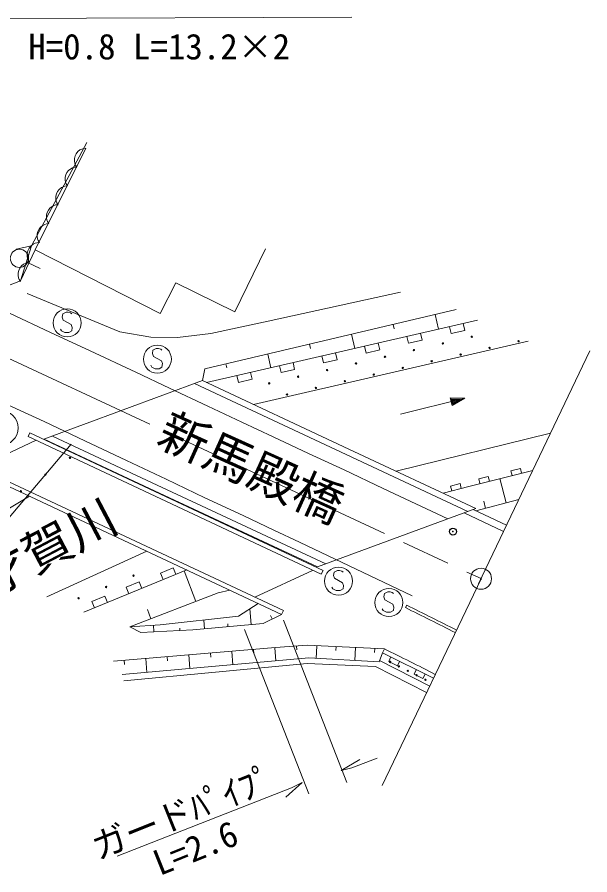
# Model space of a CAD drawing. Units: millimetres, scale not verified. Extents: x 40000 to 680000, y 20000 to 380000.
# Drawn here: x 321516 to 362434, y 238537 to 299761 of the extents above; entities that cross this region are included whole.
import ezdxf
from ezdxf.enums import TextEntityAlignment as Align

# ---------------------------------------------------------------- set-up
doc = ezdxf.new("R2010")
doc.units = ezdxf.units.MM
doc.header["$LTSCALE"] = 1000
doc.header["$PDMODE"] = 32
doc.header["$PDSIZE"] = 500
doc.linetypes.add('CHAIN', pattern=[18.5, 12, -1.5, 3.5, -1.5])
for name, color, linetype, lineweight in [('M-BGD', 7, 'Continuous', 13), ('M-BGD-EXST', 7, 'Continuous', 13), ('M-BMK', 2, 'CHAIN', 13), ('M-BMK-OTRS', 5, 'Continuous', 13), ('M-BMK-SRVR', 3, 'Continuous', 13), ('M-STR-HTXT', 7, 'Continuous', 13), ('M-STR-STR1', 1, 'Continuous', 13), ('M-STR-STRC', 7, 'Continuous', 13)]:
    doc.layers.add(name, color=color, linetype=linetype, lineweight=lineweight)
doc.layers.add('M-OTRS', color=6, linetype='Continuous')
doc.styles.add('ＭＳ ゴシック', font='')
doc.styles.get('ＭＳ ゴシック').set_extended_font_data('MS Gothic')

msp = doc.modelspace()

# ---------------------------------------------------------------- linework, layer by layer
at = {"layer": 'M-BGD'}
for p, q in [((322541, 283430), (326504, 290815)), ((326433, 290404), (322815, 283153)), ((326004, 290281), (325844, 290160)), ((326138, 290349), (326004, 290281)), ((326259, 290390), (326138, 290349)), ((326433, 290404), (326259, 290390)), ((325658, 289850), (325605, 289675)), ((325605, 289675), (325606, 289474)), ((325737, 290012), (325658, 289850)), ((325844, 290160), (325737, 290012)), ((325475, 289004), (325341, 288936)), ((325595, 289045), (325475, 289004)), ((325770, 289059), (325595, 289045)), ((325606, 289474), (325634, 289327)), ((325634, 289327), (325675, 289206)), ((325675, 289206), (325770, 289059)), ((324994, 288505), (324942, 288330)), ((325074, 288666), (324994, 288505)), ((325181, 288814), (325074, 288666)), ((325341, 288936), (325181, 288814)), ((324942, 288330), (324943, 288129)), ((324943, 288129), (324970, 287981)), ((324970, 287981), (325011, 287861)), ((325011, 287861), (325106, 287714)), ((324331, 287159), (324278, 286985)), ((324411, 287321), (324331, 287159)), ((324517, 287469), (324411, 287321)), ((324677, 287591), (324517, 287469)), ((324811, 287658), (324677, 287591)), ((324932, 287699), (324811, 287658)), ((325106, 287714), (324932, 287699)), ((324278, 286985), (324279, 286783)), ((324279, 286783), (324307, 286636)), ((324307, 286636), (324348, 286515)), ((323747, 285976), (323668, 285814)), ((323854, 286124), (323747, 285976)), ((324014, 286245), (323854, 286124)), ((324148, 286313), (324014, 286245)), ((324268, 286354), (324148, 286313)), ((324443, 286368), (324268, 286354)), ((324348, 286515), (324443, 286368)), ((323668, 285814), (323615, 285639)), ((323615, 285639), (323616, 285438)), ((323616, 285438), (323644, 285291)), ((323190, 284778), (323084, 284630)), ((323351, 284900), (323190, 284778)), ((323484, 284968), (323351, 284900)), ((323605, 285009), (323484, 284968)), ((323779, 285023), (323605, 285009)), ((323644, 285291), (323685, 285170)), ((323685, 285170), (323779, 285023)), ((323004, 284469), (322952, 284294)), ((322952, 284294), (322953, 284093)), ((322953, 284093), (322980, 283945)), ((323084, 284630), (323004, 284469)), ((322659, 283546), (322488, 283417)), ((322801, 283619), (322659, 283546)), ((322930, 283662), (322801, 283619)), ((323116, 283678), (322930, 283662)), ((322980, 283945), (323021, 283825)), ((323021, 283825), (323116, 283678)), ((322541, 283430), (321450, 283199)), ((321762, 280933), (322541, 283430)), ((321762, 280933), (322815, 283153)), ((322289, 283086), (322233, 282900)), ((322233, 282900), (322234, 282685)), ((322374, 283259), (322289, 283086)), ((322488, 283417), (322374, 283259)), ((322815, 283153), (331732, 278608)), ((339256, 283232), (337065, 278737)), ((322234, 282685), (322264, 282528)), ((322408, 282243), (322234, 282228)), ((322260, 282255), (323154, 281808)), ((322264, 282528), (322307, 282400)), ((322307, 282400), (322408, 282243)), ((321633, 281688), (321581, 281514)), ((321713, 281850), (321633, 281688)), ((321819, 281998), (321713, 281850)), ((321980, 282120), (321819, 281998)), ((322113, 282187), (321980, 282120)), ((322234, 282228), (322113, 282187)), ((321581, 281514), (321582, 281312)), ((321582, 281312), (321609, 281165)), ((321609, 281165), (321650, 281044)), ((321650, 281044), (321745, 280897)), ((321762, 280933), (320030, 280279)), ((331732, 278608), (332846, 280794)), ((337065, 278737), (332846, 280794)), ((322240, 280036), (328841, 277309)), ((339447, 278053), (348899, 280130)), ((323892, 277259), (320971, 278633)), ((334931, 274650), (352875, 278890)), ((335048, 273681), (354412, 278128)), ((335364, 277174), (339447, 278053)), ((351379, 278537), (351627, 277489)), ((348389, 277830), (348462, 277521)), ((352406, 277667), (352518, 277180)), ((352518, 277180), (353492, 277404)), ((353492, 277404), (353381, 277891)), ((326743, 275935), (323892, 277259)), ((328841, 277309), (331060, 276923)), ((331060, 276923), (332977, 276891)), ((332977, 276891), (335364, 277174)), ((345398, 277123), (345637, 276113)), ((349368, 276970), (349480, 276483)), ((350455, 276706), (350343, 277194)), ((338398, 272117), (358024, 276636)), ((342407, 276416), (342478, 276119)), ((346331, 276272), (346443, 275785)), ((347417, 276009), (347306, 276496)), ((349480, 276483), (350455, 276706)), ((329997, 274415), (326743, 275935)), ((339417, 275710), (339646, 274737)), ((343293, 275575), (343405, 275087)), ((344380, 275311), (344268, 275799)), ((346443, 275785), (347417, 276009)), ((336426, 275003), (336493, 274717)), ((341342, 274614), (341231, 275101)), ((343405, 275087), (344380, 275311)), ((332409, 273286), (329997, 274415)), ((334931, 274650), (334759, 273817)), ((338305, 273916), (338193, 274403)), ((340256, 274877), (340368, 274390)), ((340368, 274390), (341342, 274614)), ((337218, 274180), (337330, 273692)), ((337330, 273692), (338305, 273916)), ((335146, 271992), (332409, 273286)), ((353496, 272563), (348895, 271413)), ((352594, 272049), (352458, 272592)), ((352458, 272592), (353496, 272563)), ((352613, 272136), (352516, 272524)), ((352516, 272524), (353224, 272495)), ((352633, 272223), (352574, 272456)), ((352574, 272456), (353069, 272456)), ((353496, 272563), (352594, 272049)), ((353224, 272495), (352613, 272136)), ((353069, 272456), (352633, 272223)), ((320598, 272199), (323449, 270897)), ((337566, 270841), (335146, 271992)), ((352633, 272388), (352836, 272398)), ((352652, 272311), (352633, 272388)), ((352836, 272398), (352652, 272311)), ((323449, 270897), (326345, 269512)), ((339804, 269798), (337566, 270841)), ((348592, 267349), (359623, 270057)), ((326345, 269512), (329324, 268104)), ((342338, 268620), (339804, 269798)), ((344879, 267452), (342338, 268620)), ((329324, 268104), (332161, 266773)), ((357467, 267550), (356788, 267380)), ((357552, 267210), (357467, 267550)), ((347666, 266122), (344879, 267452)), ((353778, 266267), (358357, 267411)), ((355177, 266978), (354498, 266808)), ((355262, 266638), (355177, 266978)), ((356788, 267380), (356873, 267040)), ((332161, 266773), (334937, 265460)), ((353159, 266464), (352483, 266282)), ((353250, 266125), (353159, 266464)), ((354498, 266808), (354583, 266468)), ((356447, 265092), (356001, 266823)), ((350003, 265009), (347666, 266122)), ((353778, 266267), (351949, 265779)), ((352483, 266282), (352574, 265944)), ((320505, 264418), (322400, 265568)), ((334937, 265460), (337656, 264181)), ((354294, 264512), (357366, 265340)), ((354983, 264698), (354849, 265220)), ((352276, 263940), (350003, 265009)), ((354087, 264608), (356487, 263502)), ((337656, 264181), (339866, 263145)), ((353457, 264375), (356225, 263073)), ((339866, 263145), (341690, 262285)), ((356225, 263073), (356272, 263051)), ((341690, 262285), (349733, 258452)), ((323637, 258383), (330790, 261640)), ((326275, 257284), (333628, 260310)), ((332674, 260459), (331750, 260078)), ((332865, 259996), (332674, 260459)), ((334278, 258061), (333459, 260241)), ((331750, 260078), (331940, 259616)), ((330224, 259450), (329299, 259069)), ((329299, 259069), (329489, 258607)), ((330414, 258988), (330224, 259450)), ((327773, 258441), (326848, 258060)), ((327963, 257979), (327773, 258441)), ((329568, 256248), (335888, 258666)), ((335888, 258666), (336708, 258868)), ((326848, 258060), (327038, 257598)), ((337325, 257007), (338732, 257914)), ((331069, 256822), (330824, 257476)), ((338247, 256396), (338146, 257537)), ((331734, 256378), (337325, 257007)), ((334903, 256100), (334847, 256728)), ((340412, 257133), (339083, 256470)), ((339748, 256802), (339623, 257052)), ((329568, 256248), (331734, 256378)), ((330346, 255841), (329568, 256248)), ((334067, 256026), (330346, 255841)), ((331276, 255887), (331253, 256349)), ((333136, 255979), (333128, 256145)), ((339083, 256470), (334067, 256026)), ((336575, 256248), (336557, 256448)), ((328399, 253796), (339980, 254757)), ((339933, 254738), (340009, 253814)), ((339980, 254757), (342240, 254926)), ((341471, 254863), (341493, 254590)), ((342240, 254926), (347758, 254667)), ((342930, 254894), (342887, 253992)), ((344309, 254829), (344296, 254555)), ((345689, 254764), (345645, 253837)), ((347068, 254699), (347055, 254417)), ((332244, 254110), (332268, 253816)), ((333782, 254236), (333861, 253267)), ((335319, 254361), (335343, 254074)), ((336857, 254487), (336935, 253540)), ((338395, 254612), (338418, 254332)), ((347620, 254388), (347381, 253740)), ((347758, 254667), (347620, 254388)), ((351258, 252569), (347620, 254388)), ((348216, 254090), (348060, 253777)), ((342353, 254022), (329020, 252836)), ((342240, 253627), (329133, 252384)), ((329168, 253859), (329192, 253558)), ((330706, 253985), (330787, 252993)), ((347127, 253413), (342240, 253627)), ((347381, 253740), (342353, 254022)), ((350989, 252005), (347413, 253828)), ((348060, 253777), (348686, 253464)), ((348686, 253464), (348843, 253777)), ((350773, 251554), (347127, 253413)), ((350036, 253180), (349879, 252867)), ((349879, 252867), (350505, 252554)), ((350505, 252554), (350662, 252867))]:
    msp.add_line(p, q, dxfattribs=at)
for centre, radius in [((321679, 282546), 650), ((353998, 276945), 50), ((351931, 276470), 50), ((355269, 276148), 50), ((357337, 276623), 50), ((347796, 275520), 50), ((349863, 275995), 50), ((353202, 275674), 50), ((345728, 275046), 50), ((351134, 275199), 50), ((343661, 274571), 50), ((346999, 274249), 50), ((349067, 274724), 50), ((339526, 273621), 50), ((341593, 274096), 50), ((344932, 273774), 50), ((342864, 273300), 50), ((340797, 272825), 50), ((325291, 268301), 50), ((323538, 267106), 50), ((321785, 265912), 50), ((329829, 259894), 50), ((327867, 259086), 50), ((325906, 258279), 50), ((348155, 253733), 50), ((348788, 253416), 50), ((349420, 253100), 50), ((350052, 252783), 50), ((350685, 252467), 50)]:
    msp.add_circle(centre, radius, dxfattribs=at)
msp.add_arc((170738, -104031), 400000, 63.15137, 63.7334, dxfattribs=at)
at = {"layer": 'M-BGD-EXST'}
for p, q in [((324772, 278578), (324732, 278338)), ((325012, 278698), (324772, 278578)), ((325172, 278698), (325012, 278698)), ((325332, 278658), (325172, 278698)), ((325412, 278578), (325332, 278658)), ((324732, 278338), (324812, 278138)), ((324812, 278138), (325372, 277818)), ((324692, 277378), (324612, 277498)), ((324932, 277258), (324692, 277378)), ((325412, 277378), (325212, 277258)), ((325372, 277818), (325452, 277618)), ((325452, 277618), (325412, 277378)), ((325212, 277258), (324932, 277258)), ((331218, 275988), (331178, 275748)), ((331178, 275748), (331258, 275548)), ((331458, 276108), (331218, 275988)), ((331258, 275548), (331818, 275228)), ((331618, 276108), (331458, 276108)), ((331778, 276068), (331618, 276108)), ((331858, 275988), (331778, 276068)), ((331138, 274788), (331058, 274908)), ((331818, 275228), (331898, 275028)), ((331898, 275028), (331858, 274788)), ((331378, 274668), (331138, 274788)), ((331658, 274668), (331378, 274668)), ((331858, 274788), (331658, 274668)), ((316982, 259389), (325386, 269287)), ((344398, 260264), (344158, 260144)), ((344558, 260264), (344398, 260264)), ((344718, 260224), (344558, 260264)), ((344798, 260144), (344718, 260224)), ((344158, 260144), (344118, 259904)), ((344118, 259904), (344198, 259704)), ((344198, 259704), (344758, 259384)), ((344078, 258944), (343998, 259064)), ((344758, 259384), (344838, 259184)), ((344838, 259184), (344798, 258944)), ((344318, 258824), (344078, 258944)), ((344598, 258824), (344318, 258824)), ((344798, 258944), (344598, 258824)), ((347755, 258615), (347715, 258375)), ((347715, 258375), (347795, 258175)), ((347995, 258735), (347755, 258615)), ((348155, 258735), (347995, 258735)), ((348315, 258695), (348155, 258735)), ((348395, 258615), (348315, 258695)), ((347795, 258175), (348355, 257855)), ((348355, 257855), (348435, 257655)), ((347675, 257415), (347595, 257535)), ((347915, 257295), (347675, 257415)), ((348195, 257295), (347915, 257295)), ((348395, 257415), (348195, 257295)), ((348435, 257655), (348395, 257415))]:
    msp.add_line(p, q, dxfattribs=at)
for centre, radius in [((325092, 277938), 1000), ((331538, 275348), 1000), ((320333, 270442), 1250), ((344478, 259504), 1000), ((348075, 257975), 1000)]:
    msp.add_circle(centre, radius, dxfattribs=at)
at = {"layer": 'M-BMK'}
msp.add_line((286571, 291387), (354661, 259684), dxfattribs=at)
at = {"layer": 'M-BMK-OTRS'}
for p, q in [((362434, 275937), (354485, 259315)), ((354657, 259675), (347601, 244922))]:
    msp.add_line(p, q, dxfattribs=at)
at = {"layer": 'M-BMK-SRVR'}
for radius in [750, 30]:
    msp.add_circle((354657, 259675), radius, dxfattribs=at)
at = {"layer": 'M-OTRS'}
msp.add_point((352651, 263038), dxfattribs=at)
at = {"layer": 'M-STR-HTXT'}
for p, q in [((314530, 299636), (345437, 299761)), ((340536, 256726), (345065, 245141)), ((337757, 256055), (342355, 244326)), ((344657, 245993), (346010, 246764)), ((347244, 246856), (345423, 246185)), ((345423, 246185), (344657, 245993)), ((341878, 245131), (340724, 244084)), ((341111, 244747), (341878, 245131)), ((341111, 244747), (328654, 239860))]:
    msp.add_line(p, q, dxfattribs=at)
at = {"layer": 'M-STR-STR1'}
for p, q in [((323426, 269626), (334759, 273817)), ((345218, 268930), (334759, 273817)), ((345032, 268532), (334179, 273602)), ((322427, 270094), (322300, 269823)), ((343373, 260265), (322427, 270094)), ((322866, 269557), (318743, 267637)), ((343245, 259994), (322300, 269823)), ((323440, 269631), (330975, 266108)), ((331166, 266515), (324034, 269850)), ((354286, 264682), (345218, 268930)), ((353706, 264467), (345032, 268532)), ((317981, 267638), (340412, 257133)), ((318108, 267909), (340539, 257405)), ((331165, 266515), (343581, 260731)), ((330975, 266108), (342986, 260512)), ((342986, 260512), (354286, 264682)), ((338493, 258364), (342610, 260268)), ((343373, 260265), (343245, 259994)), ((340539, 257405), (340412, 257133))]:
    msp.add_line(p, q, dxfattribs=at)
at = {"layer": 'M-STR-STRC'}
msp.add_line((349346, 257787), (349253, 257610), dxfattribs=at)
for centre, start in [((172363, -100929), 63.16943), ((172271, -101106), 63.16846)]:
    msp.add_arc(centre, 400000, start, 63.73926, dxfattribs=at)

# ---------------------------------------------------------------- texts
at = {"layer": 'M-BGD', "style": 'ＭＳ ゴシック'}
msp.add_text('才賀川', height=2566, rotation=27.7, dxfattribs=at).set_placement((320004, 257659), align=Align.BOTTOM_LEFT)
at = {"layer": 'M-STR-HTXT', "style": 'ＭＳ ゴシック'}
msp.add_text('W=0.7 H=0.8 L=13.2×2', height=1833, dxfattribs=at).set_placement((314831, 296194), align=Align.BOTTOM_LEFT)
for s, p in [('ガードﾊﾟｲﾌﾟ ', (327498, 239084)), ('L=2.6', (331896, 237935))]:
    msp.add_text(s, height=1833, rotation=21.8, dxfattribs=at).set_placement(p, align=Align.BOTTOM_LEFT)
at = {"layer": 'M-STR-STR1', "style": 'ＭＳ ゴシック'}
msp.add_text('新馬殿橋', height=2566, rotation=335.7, dxfattribs=at).set_placement((331034, 268615), align=Align.BOTTOM_LEFT)

doc.saveas('drawing.dxf')
